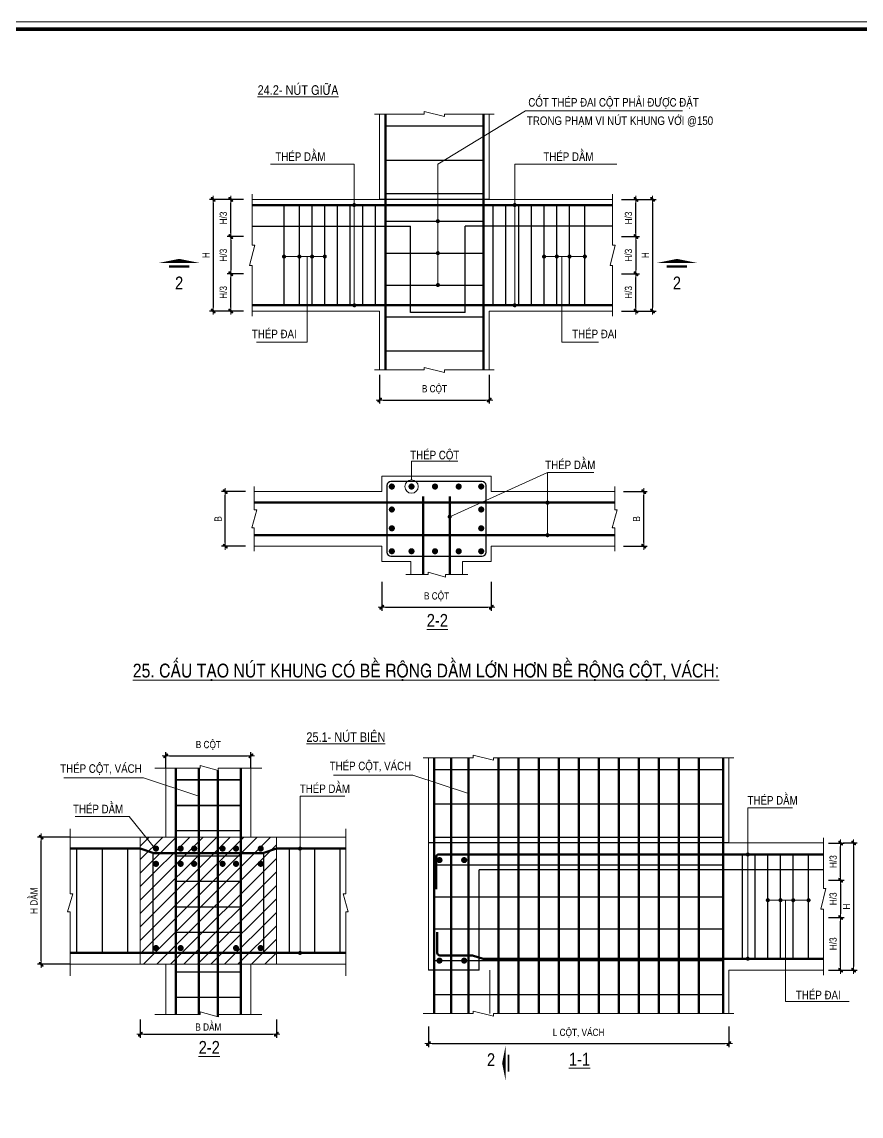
# Model space of a CAD drawing. Header units: millimetres. Extents: x -88960 to 836140, y 175458 to 320791.
# Drawn here: x 99507 to 122836, y 202930 to 233358 of the extents above; entities that cross this region are included whole.
import ezdxf
from ezdxf.enums import TextEntityAlignment as Align

# ---------------------------------------------------------------- set-up
doc = ezdxf.new("R2010")
doc.units = ezdxf.units.MM
doc.header["$LTSCALE"] = 1000
doc.linetypes.add('HIDDEN', pattern=[0.375, 0.25, -0.125])
doc.linetypes.add('HIDDENX2', pattern=[0.75, 0.5, -0.25])
doc.layers.get('0').update_dxf_attribs({"linetype": 'CONTINUOUS'})
doc.layers.get('DEFPOINTS').update_dxf_attribs({"linetype": 'CONTINUOUS'})
for name, color, linetype, lineweight in [('Ap0314_Kh', 253, 'CONTINUOUS', 15), ('CDAI', 6, 'CONTINUOUS', 25), ('CHUNHO', 1, 'CONTINUOUS', 13), ('CTHEP', 4, 'CONTINUOUS', 50), ('DBAO', 2, 'CONTINUOUS', 13), ('DBao1', 2, 'CONTINUOUS', 9), ('DGIONG', 4, 'CONTINUOUS', 13), ('DKHUAT', 252, 'HIDDENX2', 18), ('HATCH', 253, 'CONTINUOUS', 5), ('KTH', 154, 'CONTINUOUS', 15), ('STICK', 1, 'CONTINUOUS', 9), ('TEXT', 1, 'CONTINUOUS', 15)]:
    doc.layers.add(name, color=color, linetype=linetype, lineweight=lineweight)
doc.layers.add('HIDDEN', color=9, linetype='HIDDEN')
doc.styles.add('Star-HelCon', font='VHELVCN_0.TTF')
doc.styles.add('TTP-HelCon', font='VHELVCN_0.TTF')
doc.dimstyles.new('Star-100', dxfattribs={"dimscale": 100, "dimtxt": 2, "dimasz": 1, "dimexe": 1, "dimexo": 0.0625, "dimgap": 0.09, "dimtad": 0, "dimtoh": 1, "dimdec": 4, "dimrnd": 1, "dimdsep": 46, "dimtxsty": 'Star-HelCon', "dimblk": 'Stick', "dimcen": 0.09, "dimdle": 1.5, "dimclrd": 256, "dimclre": 256, "dimclrt": 7, "dimadec": 0, "dimazin": 0, "dimtfac": 1, "dimtdec": 4, "dimtix": 1, "dimtmove": 0, "dimatfit": 3, "dimfxl": 0.18, "dimtvp": 1, "dimtolj": 1, "dimtzin": 0, "dimarcsym": 2})

# ---------------------------------------------------------------- blocks, each defined once
blk = doc.blocks.new('Stick')
at = {"layer": 'STICK'}
h = blk.add_hatch(color=256, dxfattribs=at)
edge = h.paths.add_edge_path()
edge.add_line((0.3, 0.5), (-0.5, -0.3))
edge.add_arc((-0.4, -0.4), 0.141, 135, 315)
edge.add_line((-0.3, -0.5), (0.5, 0.3))
edge.add_arc((0.4, 0.4), 0.141, 315, 495)
blk.add_line((1, 0), (-1, 0), dxfattribs=at)
blk.add_lwpolyline([(0.3, 0.5), (-0.5, -0.3, 1), (-0.3, -0.5), (0.5, 0.3, 1), (0.3, 0.5, 1)], format="xyb", dxfattribs=at)
blk = doc.blocks.new('*D670')
at = {"layer": 'DEFPOINTS', "color": 0, "transparency": 16777216}
for p in [(105160, 220295), (105728, 220295), (105728, 218780)]:
    blk.add_point(p, dxfattribs=at)
at = {"layer": 'KTH', "lineweight": -2, "transparency": 16777216}
for p, q in [((105722, 220295), (105060, 220295)), ((105160, 218880), (105160, 220195)), ((105722, 218780), (105060, 218780))]:
    blk.add_line(p, q, dxfattribs=at)
at = {"layer": 'KTH', "lineweight": -2, "transparency": 16777216, "xscale": 100, "yscale": 100, "zscale": 100}
for p, rotation in [((105160, 220295), 90), ((105160, 218780), 270)]:
    blk.add_blockref('Stick', p, dxfattribs=dict(at, rotation=rotation))
at = {"layer": 'KTH', "color": 7, "transparency": 16777216, "insert": (104960, 219537), "char_height": 200, "attachment_point": 5, "rotation": 90, "style": 'Star-HelCon'}
blk.add_mtext('\\A1;B', dxfattribs=at)
blk = doc.blocks.new('*D674')
at = {"layer": 'DEFPOINTS', "color": 0, "transparency": 16777216}
for p in [(105251, 228423), (104824, 225318), (105251, 225318)]:
    blk.add_point(p, dxfattribs=at)
at = {"layer": 'KTH', "lineweight": -2, "transparency": 16777216}
for p, q in [((105245, 228423), (104724, 228423)), ((104824, 228323), (104824, 225418)), ((105245, 225318), (104724, 225318))]:
    blk.add_line(p, q, dxfattribs=at)
at = {"layer": 'KTH', "lineweight": -2, "transparency": 16777216, "xscale": 100, "yscale": 100, "zscale": 100}
for p, rotation in [((104824, 228423), 90), ((104824, 225318), 270)]:
    blk.add_blockref('Stick', p, dxfattribs=dict(at, rotation=rotation))
at = {"layer": 'KTH', "color": 7, "transparency": 16777216, "insert": (104624, 226871), "char_height": 200, "attachment_point": 5, "rotation": 90, "style": 'Star-HelCon'}
blk.add_mtext('\\A1;H', dxfattribs=at)
blk = doc.blocks.new('*D675')
at = {"layer": 'DEFPOINTS', "color": 0, "transparency": 16777216}
for p in [(105314, 228422), (105670, 228422), (105670, 227386)]:
    blk.add_point(p, dxfattribs=at)
at = {"layer": 'KTH', "lineweight": -2, "transparency": 16777216}
for p, q in [((105664, 228422), (105214, 228422)), ((105314, 227486), (105314, 228322)), ((105664, 227386), (105214, 227386))]:
    blk.add_line(p, q, dxfattribs=at)
at = {"layer": 'KTH', "lineweight": -2, "transparency": 16777216, "xscale": 100, "yscale": 100, "zscale": 100}
for p, rotation in [((105314, 228422), 90), ((105314, 227386), 270)]:
    blk.add_blockref('Stick', p, dxfattribs=dict(at, rotation=rotation))
at = {"layer": 'KTH', "color": 7, "transparency": 16777216, "insert": (105107, 227904), "char_height": 200, "attachment_point": 5, "rotation": 90, "style": 'Star-HelCon'}
blk.add_mtext('\\A1;H/3', dxfattribs=at)
blk = doc.blocks.new('*D678')
at = {"layer": 'DEFPOINTS', "color": 0, "transparency": 16777216}
for p in [(105670, 227387), (105314, 226353), (105670, 226353)]:
    blk.add_point(p, dxfattribs=at)
at = {"layer": 'KTH', "lineweight": -2, "transparency": 16777216}
for p, q in [((105664, 227387), (105214, 227387)), ((105314, 227287), (105314, 226453)), ((105664, 226353), (105214, 226353))]:
    blk.add_line(p, q, dxfattribs=at)
at = {"layer": 'KTH', "lineweight": -2, "transparency": 16777216, "xscale": 100, "yscale": 100, "zscale": 100}
for p, rotation in [((105314, 227387), 90), ((105314, 226353), 270)]:
    blk.add_blockref('Stick', p, dxfattribs=dict(at, rotation=rotation))
at = {"layer": 'KTH', "color": 7, "transparency": 16777216, "insert": (105107, 226870), "char_height": 200, "attachment_point": 5, "rotation": 90, "style": 'Star-HelCon'}
blk.add_mtext('\\A1;H/3', dxfattribs=at)
blk = doc.blocks.new('*D679')
at = {"layer": 'DEFPOINTS', "color": 0, "transparency": 16777216}
for p in [(105314, 226353), (105670, 226353), (105670, 225318)]:
    blk.add_point(p, dxfattribs=at)
at = {"layer": 'KTH', "lineweight": -2, "transparency": 16777216}
for p, q in [((105664, 226353), (105214, 226353)), ((105314, 225418), (105314, 226253)), ((105664, 225318), (105214, 225318))]:
    blk.add_line(p, q, dxfattribs=at)
at = {"layer": 'KTH', "lineweight": -2, "transparency": 16777216, "xscale": 100, "yscale": 100, "zscale": 100}
for p, rotation in [((105314, 226353), 90), ((105314, 225318), 270)]:
    blk.add_blockref('Stick', p, dxfattribs=dict(at, rotation=rotation))
at = {"layer": 'KTH', "color": 7, "transparency": 16777216, "insert": (105107, 225835), "char_height": 200, "attachment_point": 5, "rotation": 90, "style": 'Star-HelCon'}
blk.add_mtext('\\A1;H/3', dxfattribs=at)
blk = doc.blocks.new('*D680')
at = {"layer": 'DEFPOINTS', "color": 0, "transparency": 16777216}
for p in [(116225, 220295), (116793, 220295), (116225, 218780)]:
    blk.add_point(p, dxfattribs=at)
at = {"layer": 'KTH', "lineweight": -2, "transparency": 16777216}
for p, q in [((116231, 220295), (116893, 220295)), ((116793, 218880), (116793, 220195)), ((116231, 218780), (116893, 218780))]:
    blk.add_line(p, q, dxfattribs=at)
at = {"layer": 'KTH', "lineweight": -2, "transparency": 16777216, "xscale": 100, "yscale": 100, "zscale": 100}
for p, rotation in [((116793, 220295), 90), ((116793, 218780), 270)]:
    blk.add_blockref('Stick', p, dxfattribs=dict(at, rotation=rotation))
at = {"layer": 'KTH', "color": 7, "transparency": 16777216, "insert": (116593, 219537), "char_height": 200, "attachment_point": 5, "rotation": 90, "style": 'Star-HelCon'}
blk.add_mtext('\\A1;B', dxfattribs=at)
blk = doc.blocks.new('*D681')
at = {"layer": 'DEFPOINTS', "color": 0, "transparency": 16777216}
for p in [(116167, 228422), (116577, 228422), (116167, 227386)]:
    blk.add_point(p, dxfattribs=at)
at = {"layer": 'KTH', "lineweight": -2, "transparency": 16777216}
for p, q in [((116173, 228422), (116677, 228422)), ((116577, 227486), (116577, 228322)), ((116173, 227386), (116677, 227386))]:
    blk.add_line(p, q, dxfattribs=at)
at = {"layer": 'KTH', "lineweight": -2, "transparency": 16777216, "xscale": 100, "yscale": 100, "zscale": 100}
for p, rotation in [((116577, 228422), 90), ((116577, 227386), 270)]:
    blk.add_blockref('Stick', p, dxfattribs=dict(at, rotation=rotation))
at = {"layer": 'KTH', "color": 7, "transparency": 16777216, "insert": (116370, 227904), "char_height": 200, "attachment_point": 5, "rotation": 90, "style": 'Star-HelCon'}
blk.add_mtext('\\A1;H/3', dxfattribs=at)
blk = doc.blocks.new('*D682')
at = {"layer": 'DEFPOINTS', "color": 0, "transparency": 16777216}
for p in [(116438, 228423), (116438, 225318), (117038, 225318)]:
    blk.add_point(p, dxfattribs=at)
at = {"layer": 'KTH', "lineweight": -2, "transparency": 16777216}
for p, q in [((116444, 228423), (117138, 228423)), ((117038, 228323), (117038, 225418)), ((116444, 225318), (117138, 225318))]:
    blk.add_line(p, q, dxfattribs=at)
at = {"layer": 'KTH', "lineweight": -2, "transparency": 16777216, "xscale": 100, "yscale": 100, "zscale": 100}
for p, rotation in [((117038, 228423), 90), ((117038, 225318), 270)]:
    blk.add_blockref('Stick', p, dxfattribs=dict(at, rotation=rotation))
at = {"layer": 'KTH', "color": 7, "transparency": 16777216, "insert": (116838, 226871), "char_height": 200, "attachment_point": 5, "rotation": 90, "style": 'Star-HelCon'}
blk.add_mtext('\\A1;H', dxfattribs=at)
blk = doc.blocks.new('*D683')
at = {"layer": 'DEFPOINTS', "color": 0, "transparency": 16777216}
for p in [(109452, 223554), (112498, 223554), (112498, 222843)]:
    blk.add_point(p, dxfattribs=at)
at = {"layer": 'KTH', "lineweight": -2, "transparency": 16777216}
for p, q in [((109452, 223547), (109452, 222743)), ((112498, 223547), (112498, 222743)), ((109552, 222843), (112398, 222843))]:
    blk.add_line(p, q, dxfattribs=at)
at = {"layer": 'KTH', "lineweight": -2, "transparency": 16777216, "xscale": 100, "yscale": 100, "zscale": 100, "rotation": 180}
blk.add_blockref('Stick', (109452, 222843), dxfattribs=at)
at = {"layer": 'KTH', "lineweight": -2, "transparency": 16777216, "xscale": 100, "yscale": 100, "zscale": 100}
blk.add_blockref('Stick', (112498, 222843), dxfattribs=at)
at = {"layer": 'KTH', "color": 7, "transparency": 16777216, "insert": (110975, 223133), "char_height": 200, "attachment_point": 5, "style": 'Star-HelCon'}
blk.add_mtext('\\A1;B COÄT', dxfattribs=at)
blk = doc.blocks.new('*D684')
at = {"layer": 'DEFPOINTS', "color": 0, "transparency": 16777216}
for p in [(116167, 227387), (116167, 226353), (116577, 226353)]:
    blk.add_point(p, dxfattribs=at)
at = {"layer": 'KTH', "lineweight": -2, "transparency": 16777216}
for p, q in [((116173, 227387), (116677, 227387)), ((116577, 227287), (116577, 226453)), ((116173, 226353), (116677, 226353))]:
    blk.add_line(p, q, dxfattribs=at)
at = {"layer": 'KTH', "lineweight": -2, "transparency": 16777216, "xscale": 100, "yscale": 100, "zscale": 100}
for p, rotation in [((116577, 227387), 90), ((116577, 226353), 270)]:
    blk.add_blockref('Stick', p, dxfattribs=dict(at, rotation=rotation))
at = {"layer": 'KTH', "color": 7, "transparency": 16777216, "insert": (116370, 226870), "char_height": 200, "attachment_point": 5, "rotation": 90, "style": 'Star-HelCon'}
blk.add_mtext('\\A1;H/3', dxfattribs=at)
blk = doc.blocks.new('*D685')
at = {"layer": 'DEFPOINTS', "color": 0, "transparency": 16777216}
for p in [(116167, 226353), (116577, 226353), (116167, 225318)]:
    blk.add_point(p, dxfattribs=at)
at = {"layer": 'KTH', "lineweight": -2, "transparency": 16777216}
for p, q in [((116173, 226353), (116677, 226353)), ((116577, 225418), (116577, 226253)), ((116173, 225318), (116677, 225318))]:
    blk.add_line(p, q, dxfattribs=at)
at = {"layer": 'KTH', "lineweight": -2, "transparency": 16777216, "xscale": 100, "yscale": 100, "zscale": 100}
for p, rotation in [((116577, 226353), 90), ((116577, 225318), 270)]:
    blk.add_blockref('Stick', p, dxfattribs=dict(at, rotation=rotation))
at = {"layer": 'KTH', "color": 7, "transparency": 16777216, "insert": (116370, 225835), "char_height": 200, "attachment_point": 5, "rotation": 90, "style": 'Star-HelCon'}
blk.add_mtext('\\A1;H/3', dxfattribs=at)
blk = doc.blocks.new('*D687')
at = {"layer": 'DEFPOINTS', "color": 0, "transparency": 16777216}
for p in [(109510, 217791), (112556, 217791), (112556, 217081)]:
    blk.add_point(p, dxfattribs=at)
at = {"layer": 'KTH', "lineweight": -2, "transparency": 16777216}
for p, q in [((109510, 217785), (109510, 216981)), ((112556, 217785), (112556, 216981)), ((109610, 217081), (112456, 217081))]:
    blk.add_line(p, q, dxfattribs=at)
at = {"layer": 'KTH', "lineweight": -2, "transparency": 16777216, "xscale": 100, "yscale": 100, "zscale": 100, "rotation": 180}
blk.add_blockref('Stick', (109510, 217081), dxfattribs=at)
at = {"layer": 'KTH', "lineweight": -2, "transparency": 16777216, "xscale": 100, "yscale": 100, "zscale": 100}
blk.add_blockref('Stick', (112556, 217081), dxfattribs=at)
at = {"layer": 'KTH', "color": 7, "transparency": 16777216, "insert": (111033, 217371), "char_height": 200, "attachment_point": 5, "style": 'Star-HelCon'}
blk.add_mtext('\\A1;B COÄT', dxfattribs=at)
blk = doc.blocks.new('DauCat1')
at = {"layer": 'DBao1'}
blk.add_lwpolyline([(0, -150, 0, 800, 0), (0, -70, 800, 800, 0)], format="xyseb", dxfattribs=at)
at = {"layer": 'DBao1', "const_width": 40}
blk.add_lwpolyline([(-200, 0), (200, 0)], dxfattribs=at)
blk = doc.blocks.new('*D741')
at = {"layer": 'DEFPOINTS', "color": 0, "transparency": 16777216}
for p in [(121921, 210523), (122267, 210523), (121921, 209488)]:
    blk.add_point(p, dxfattribs=at)
at = {"layer": 'KTH', "lineweight": -2, "transparency": 16777216}
for p, q in [((121927, 210523), (122367, 210523)), ((122267, 209588), (122267, 210423)), ((121927, 209488), (122367, 209488))]:
    blk.add_line(p, q, dxfattribs=at)
at = {"layer": 'KTH', "lineweight": -2, "transparency": 16777216, "xscale": 100, "yscale": 100, "zscale": 100}
for p, rotation in [((122267, 210523), 90), ((122267, 209488), 270)]:
    blk.add_blockref('Stick', p, dxfattribs=dict(at, rotation=rotation))
at = {"layer": 'KTH', "color": 7, "transparency": 16777216, "insert": (122059, 210006), "char_height": 200, "attachment_point": 5, "rotation": 90, "style": 'Star-HelCon'}
blk.add_mtext('\\A1;H/3', dxfattribs=at)
blk = doc.blocks.new('*D742')
at = {"layer": 'DEFPOINTS', "color": 0, "transparency": 16777216}
for p in [(122329, 210525), (122329, 206989), (122628, 206989)]:
    blk.add_point(p, dxfattribs=at)
at = {"layer": 'KTH', "lineweight": -2, "transparency": 16777216}
for p, q in [((122335, 210525), (122728, 210525)), ((122628, 210425), (122628, 207089)), ((122335, 206989), (122728, 206989))]:
    blk.add_line(p, q, dxfattribs=at)
at = {"layer": 'KTH', "lineweight": -2, "transparency": 16777216, "xscale": 100, "yscale": 100, "zscale": 100}
for p, rotation in [((122628, 210525), 90), ((122628, 206989), 270)]:
    blk.add_blockref('Stick', p, dxfattribs=dict(at, rotation=rotation))
at = {"layer": 'KTH', "color": 7, "transparency": 16777216, "insert": (122428, 208757), "char_height": 200, "attachment_point": 5, "rotation": 90, "style": 'Star-HelCon'}
blk.add_mtext('\\A1;H', dxfattribs=at)
blk = doc.blocks.new('*D743')
at = {"layer": 'DEFPOINTS', "color": 0, "transparency": 16777216}
for p in [(121921, 209489), (121921, 208454), (122267, 208454)]:
    blk.add_point(p, dxfattribs=at)
at = {"layer": 'KTH', "lineweight": -2, "transparency": 16777216}
for p, q in [((121927, 209489), (122367, 209489)), ((122267, 209389), (122267, 208554)), ((121927, 208454), (122367, 208454))]:
    blk.add_line(p, q, dxfattribs=at)
at = {"layer": 'KTH', "lineweight": -2, "transparency": 16777216, "xscale": 100, "yscale": 100, "zscale": 100}
for p, rotation in [((122267, 209489), 90), ((122267, 208454), 270)]:
    blk.add_blockref('Stick', p, dxfattribs=dict(at, rotation=rotation))
at = {"layer": 'KTH', "color": 7, "transparency": 16777216, "insert": (122059, 208972), "char_height": 200, "attachment_point": 5, "rotation": 90, "style": 'Star-HelCon'}
blk.add_mtext('\\A1;H/3', dxfattribs=at)
blk = doc.blocks.new('*D744')
at = {"layer": 'DEFPOINTS', "color": 0, "transparency": 16777216}
for p in [(121921, 208454), (122267, 208454), (121921, 206989)]:
    blk.add_point(p, dxfattribs=at)
at = {"layer": 'KTH', "lineweight": -2, "transparency": 16777216}
for p, q in [((121927, 208454), (122367, 208454)), ((122267, 207089), (122267, 208354)), ((121927, 206989), (122367, 206989))]:
    blk.add_line(p, q, dxfattribs=at)
at = {"layer": 'KTH', "lineweight": -2, "transparency": 16777216, "xscale": 100, "yscale": 100, "zscale": 100}
for p, rotation in [((122267, 208454), 90), ((122267, 206989), 270)]:
    blk.add_blockref('Stick', p, dxfattribs=dict(at, rotation=rotation))
at = {"layer": 'KTH', "color": 7, "transparency": 16777216, "insert": (122059, 207722), "char_height": 200, "attachment_point": 5, "rotation": 90, "style": 'Star-HelCon'}
blk.add_mtext('\\A1;H/3', dxfattribs=at)
blk = doc.blocks.new('*D745')
at = {"layer": 'DEFPOINTS', "color": 0, "transparency": 16777216}
for p in [(110808, 205427), (119158, 205427), (119158, 204945)]:
    blk.add_point(p, dxfattribs=at)
at = {"layer": 'KTH', "lineweight": -2, "transparency": 16777216}
for p, q in [((110808, 205421), (110808, 204845)), ((119158, 205421), (119158, 204845)), ((110908, 204945), (119058, 204945))]:
    blk.add_line(p, q, dxfattribs=at)
at = {"layer": 'KTH', "lineweight": -2, "transparency": 16777216, "xscale": 100, "yscale": 100, "zscale": 100, "rotation": 180}
blk.add_blockref('Stick', (110808, 204945), dxfattribs=at)
at = {"layer": 'KTH', "lineweight": -2, "transparency": 16777216, "xscale": 100, "yscale": 100, "zscale": 100}
blk.add_blockref('Stick', (119158, 204945), dxfattribs=at)
at = {"layer": 'KTH', "color": 7, "transparency": 16777216, "insert": (114983, 205234), "char_height": 200, "attachment_point": 5, "style": 'Star-HelCon'}
blk.add_mtext('\\A1;L COÄT, VAÙCH', dxfattribs=at)
blk = doc.blocks.new('*D747')
at = {"layer": 'DEFPOINTS', "color": 0, "transparency": 16777216}
for p in [(105874, 212948), (103506, 212610), (105874, 212610)]:
    blk.add_point(p, dxfattribs=at)
at = {"layer": 'KTH', "lineweight": -2, "transparency": 16777216}
for p, q in [((103506, 212617), (103506, 213048)), ((105874, 212617), (105874, 213048)), ((103606, 212948), (105774, 212948))]:
    blk.add_line(p, q, dxfattribs=at)
at = {"layer": 'KTH', "lineweight": -2, "transparency": 16777216, "xscale": 100, "yscale": 100, "zscale": 100, "rotation": 180}
blk.add_blockref('Stick', (103506, 212948), dxfattribs=at)
at = {"layer": 'KTH', "lineweight": -2, "transparency": 16777216, "xscale": 100, "yscale": 100, "zscale": 100}
blk.add_blockref('Stick', (105874, 212948), dxfattribs=at)
at = {"layer": 'KTH', "color": 7, "transparency": 16777216, "insert": (104690, 213237), "char_height": 200, "attachment_point": 5, "style": 'Star-HelCon'}
blk.add_mtext('\\A1;B COÄT', dxfattribs=at)
blk = doc.blocks.new('*D748')
at = {"layer": 'DEFPOINTS', "color": 0, "transparency": 16777216}
for p in [(100042, 210688), (100849, 210688), (100849, 207152)]:
    blk.add_point(p, dxfattribs=at)
at = {"layer": 'KTH', "lineweight": -2, "transparency": 16777216}
for p, q in [((100843, 210688), (99942, 210688)), ((100042, 207252), (100042, 210588)), ((100843, 207152), (99942, 207152))]:
    blk.add_line(p, q, dxfattribs=at)
at = {"layer": 'KTH', "lineweight": -2, "transparency": 16777216, "xscale": 100, "yscale": 100, "zscale": 100}
for p, rotation in [((100042, 210688), 90), ((100042, 207152), 270)]:
    blk.add_blockref('Stick', p, dxfattribs=dict(at, rotation=rotation))
at = {"layer": 'KTH', "color": 7, "transparency": 16777216, "insert": (99841, 208920), "char_height": 200, "attachment_point": 5, "rotation": 90, "style": 'Star-HelCon'}
blk.add_mtext('\\A1;H DAÀM', dxfattribs=at)
blk = doc.blocks.new('*D749')
at = {"layer": 'DEFPOINTS', "color": 0, "transparency": 16777216}
for p in [(102799, 205624), (106581, 205624), (106581, 205207)]:
    blk.add_point(p, dxfattribs=at)
at = {"layer": 'KTH', "lineweight": -2, "transparency": 16777216}
for p, q in [((102799, 205617), (102799, 205107)), ((106581, 205617), (106581, 205107)), ((102899, 205207), (106481, 205207))]:
    blk.add_line(p, q, dxfattribs=at)
at = {"layer": 'KTH', "lineweight": -2, "transparency": 16777216, "xscale": 100, "yscale": 100, "zscale": 100, "rotation": 180}
blk.add_blockref('Stick', (102799, 205207), dxfattribs=at)
at = {"layer": 'KTH', "lineweight": -2, "transparency": 16777216, "xscale": 100, "yscale": 100, "zscale": 100}
blk.add_blockref('Stick', (106581, 205207), dxfattribs=at)
at = {"layer": 'KTH', "color": 7, "transparency": 16777216, "insert": (104690, 205407), "char_height": 200, "attachment_point": 5, "style": 'Star-HelCon'}
blk.add_mtext('\\A1;B DAÀM', dxfattribs=at)
blk = doc.blocks.new('CHG_XX_Khung ten')
blk.add_lwpolyline([(15, 579), (826, 579), (826, 15), (15, 15)], close=True)
at = {"color": 4, "linetype": 'Continuous', "const_width": 1}
blk.add_lwpolyline([(17, 577), (824, 577), (824, 17), (17, 17)], close=True, dxfattribs=at)

msp = doc.modelspace()

# ---------------------------------------------------------------- hatches: boundary and pattern name
at = {"layer": 'HATCH'}
h = msp.add_hatch(dxfattribs=at)
h.set_pattern_fill('ANSI31', color=256, scale=2121.48, style=0)
h.set_pattern_definition([(45, (-426927.6, 133372.2), (-187.51411, 187.51411), [])])
h.paths.add_polyline_path([(102798.79416, 207151.96009), (103505.95416, 207151.96009), (105874.00964, 207151.96009), (106581.16964, 207151.96009), (106581.16964, 210687.76009), (105874.00964, 210687.76009), (103505.95416, 210687.76009), (102798.79416, 210687.76009)])

# ---------------------------------------------------------------- linework, layer by layer
at = {"layer": 'CDAI', "ltscale": 5}
for p, q in [((109610.01919, 230462.91742), (112339.96098, 230462.91742)), ((109610.01919, 229513.10559), (112339.96098, 229513.10559)), ((109610.01919, 228586.97002), (112339.96098, 228586.97002)), ((106793.89264, 225476.24999), (106793.89264, 228265.22713)), ((107220.12655, 225476.24999), (107220.12655, 228265.22713)), ((107573.43865, 225476.24999), (107573.43865, 228265.22713)), ((107926.75075, 225476.24999), (107926.75075, 228265.22713)), ((108280.06285, 225476.24999), (108280.06285, 228265.22713)), ((108633.37495, 225476.24999), (108633.37495, 228265.22713)), ((108986.68705, 225476.24999), (108986.68705, 228265.22713)), ((109339.99915, 225476.24999), (109339.99915, 228265.22713)), ((112609.98103, 225476.24999), (112609.98103, 228265.22713)), ((112963.29312, 225476.24999), (112963.29312, 228265.22713)), ((113316.60522, 225476.24999), (113316.60522, 228265.22713)), ((113669.91732, 225476.24999), (113669.91732, 228265.22713)), ((114023.22942, 225476.24999), (114023.22942, 228265.22713)), ((114376.54152, 225476.24999), (114376.54152, 228265.22713)), ((114729.85362, 225476.24999), (114729.85362, 228265.22713)), ((115156.08754, 225476.24999), (115156.08754, 228265.22713)), ((109610.01919, 227816.99511), (112339.96098, 227816.99511)), ((109610.01919, 226929.00779), (112339.96098, 226929.00779)), ((109610.01919, 226041.02047), (112339.96098, 226041.02047)), ((109610.01919, 225153.03314), (112339.96098, 225153.03314)), ((109610.01919, 224210.22737), (112339.96098, 224210.22737)), ((110965.78673, 212564.57229), (118999.42851, 212564.57229)), ((110965.78673, 211614.76046), (118999.42851, 211614.76046)), ((110965.78673, 210688.6249), (118999.42851, 210688.6249)), ((119535.81447, 207307.47261), (119535.81447, 210206.82861)), ((119889.12657, 207307.47261), (119889.12657, 210206.82861)), ((120242.43867, 207307.47261), (120242.43867, 210206.82861)), ((120595.75077, 207307.47261), (120595.75077, 210206.82861)), ((120949.06287, 207307.47261), (120949.06287, 210206.82861)), ((121375.29678, 207307.47261), (121375.29678, 210206.82861)), ((110965.78673, 209918.64999), (118999.42851, 209918.64999)), ((110965.78673, 209030.66267), (118999.42851, 209030.66267)), ((110965.78673, 208142.67534), (118999.42851, 208142.67534)), ((110965.78673, 207254.68802), (118999.42851, 207254.68802)), ((110965.78673, 206311.88225), (118999.42851, 206311.88225))]:
    msp.add_line(p, q, dxfattribs=at)
at = {"layer": 'CDAI'}
for p, q in [((109653.68484, 220463.90135), (109653.68484, 218611.09223)), ((112298.37984, 220577.56373), (109767.34722, 220577.56373)), ((112412.04222, 218611.09223), (112412.04222, 220463.90135)), ((109767.34722, 218497.42985), (112298.37984, 218497.42985)), ((105589.42341, 212278.87009), (103786.65795, 212278.87009)), ((103786.65795, 212278.87009), (105589.42341, 212278.87009)), ((105589.42341, 211571.71009), (103786.65795, 211571.71009)), ((103786.65795, 211571.71009), (105589.42341, 211571.71009)), ((105589.42341, 210864.55009), (103786.65795, 210864.55009)), ((101027.01171, 210369.53809), (101027.01171, 207470.18209)), ((101734.17171, 210369.53809), (101734.17171, 207470.18209)), ((102441.33171, 210369.53809), (102441.33171, 207470.18209)), ((106934.74964, 210369.53809), (106934.74964, 207470.18209)), ((107641.90964, 210369.53809), (107641.90964, 207470.18209)), ((108349.06964, 210369.53809), (108349.06964, 207470.18209)), ((103148.49171, 210252.59739), (103148.49171, 207470.18209)), ((105589.42341, 210157.39009), (103786.65795, 210157.39009)), ((106227.58964, 210251.29908), (106227.58964, 207470.18209)), ((105589.42341, 209450.23009), (103786.65795, 209450.23009)), ((105589.42341, 208743.07009), (103786.65795, 208743.07009)), ((105589.42341, 208035.91009), (103786.65795, 208035.91009)), ((105589.42341, 206936.86677), (103786.65795, 206936.86677)), ((105589.42341, 206229.70677), (103786.65795, 206229.70677))]:
    msp.add_line(p, q, dxfattribs=at)
for centre, start, end in [((109767.34722, 220463.90135), 90, 180), ((112298.37984, 220463.90135), 0, 90), ((109767.34722, 218611.09223), 180, 270), ((112298.37984, 218611.09223), 270, 0)]:
    msp.add_arc(centre, 113.66238, start, end, dxfattribs=at)
at = {"layer": 'CTHEP'}
for p, q in [((115927.86769, 228265.22713), (105908.82538, 228265.22713)), ((105908.82538, 225476.24999), (115927.86769, 225476.24999)), ((110662.32426, 220159.06216), (110662.32426, 217989.75003)), ((111398.84809, 220159.06216), (111398.84809, 217989.75003)), ((115985.74114, 219990.07063), (105966.69883, 219990.07063)), ((115985.74114, 219084.92295), (105966.69883, 219084.92295)), ((103786.65795, 212610.32073), (103786.65795, 205759.13609)), ((104428.6954, 212610.32073), (104428.6954, 205759.13609)), ((104951.2684, 212543.82986), (104951.2684, 205692.64521)), ((105589.42341, 212610.32073), (105589.42341, 205759.13609)), ((100858.45442, 210369.53809), (102798.79416, 210369.53809)), ((102798.79416, 210369.53809), (103171.21745, 210244.99778)), ((106581.16964, 210369.53809), (106208.74636, 210244.99778)), ((108498.68501, 210369.53809), (106581.16964, 210369.53809)), ((103171.21745, 210244.99778), (106208.74636, 210244.99778)), ((111025.39077, 210136.11261), (111025.39077, 209236.69412)), ((121787.72381, 210206.82861), (111096.10677, 210206.82861)), ((111051.92218, 207471.01296), (111051.92218, 208040.9496)), ((100858.45442, 207470.18209), (108508.18802, 207470.18209)), ((111122.63818, 207400.29696), (112029.64492, 207400.29696)), ((112334.1517, 207307.47261), (112029.64492, 207400.29696)), ((112334.1517, 207307.47261), (121787.72381, 207307.47261))]:
    msp.add_line(p, q, dxfattribs=at)
for points in [[(109610.01919, 230794.95211), (109610.01919, 223679.36533)], [(112339.96098, 230794.95211), (112339.96098, 223679.36533)], [(110965.78673, 212896.60699), (110965.78673, 205781.0202)], [(111442.8399, 212896.60699), (111442.8399, 205781.0202)], [(111919.89306, 212896.60699), (111919.89306, 205781.0202)], [(112758.95762, 212896.60699), (112758.95762, 205781.0202)], [(113315.83619, 212896.60699), (113315.83619, 205781.0202)], [(113872.71475, 212896.60699), (113872.71475, 205781.0202)], [(114429.59332, 212896.60699), (114429.59332, 205781.0202)], [(114986.47188, 212896.60699), (114986.47188, 205781.0202)], [(115543.35045, 212896.60699), (115543.35045, 205781.0202)], [(116100.22902, 212896.60699), (116100.22902, 205781.0202)], [(116657.10758, 212896.60699), (116657.10758, 205781.0202)], [(117213.98615, 212896.60699), (117213.98615, 205781.0202)], [(117770.86471, 212896.60699), (117770.86471, 205781.0202)], [(118327.74328, 212896.60699), (118327.74328, 205781.0202)], [(118999.42851, 212896.60699), (118999.42851, 205781.0202)]]:
    msp.add_lwpolyline(points, dxfattribs=at)
at = {"layer": 'CTHEP', "const_width": 85.24678}
for points in [[(109833.05122, 220436.9383, 1), (109747.80444, 220436.9383, 1)], [(110380.39792, 220436.9383, 1), (110295.15114, 220436.9383, 1)], [(110949.05454, 220436.9383, -1), (111034.30132, 220436.9383, -1)], [(111607.32854, 220436.9383, -1), (111692.57532, 220436.9383, -1)], [(112232.67584, 220436.9383, -1), (112317.92262, 220436.9383, -1)], [(109833.05122, 219798.78329, 1), (109747.80444, 219798.78329, 1)], [(112232.67584, 219798.78329, -1), (112317.92262, 219798.78329, -1)], [(109833.05122, 219276.21029, -1), (109747.80444, 219276.21029, -1)], [(112232.67584, 219276.21029, 1), (112317.92262, 219276.21029, 1)], [(109833.05122, 218638.05528, -1), (109747.80444, 218638.05528, -1)], [(110380.39792, 218638.05528, -1), (110295.15114, 218638.05528, -1)], [(110949.05454, 218638.05528, 1), (111034.30132, 218638.05528, 1)], [(111607.32854, 218638.05528, 1), (111692.57532, 218638.05528, 1)], [(112232.67584, 218638.05528, 1), (112317.92262, 218638.05528, 1)], [(103276.63476, 210369.53809, 1), (103191.38798, 210369.53809, 1)], [(103962.79537, 210369.53809, 1), (103877.54858, 210369.53809, 1)], [(104252.55798, 210369.53809, -1), (104337.80477, 210369.53809, -1)], [(105127.40582, 210369.53809, 1), (105042.15904, 210369.53809, 1)], [(105417.16844, 210369.53809, -1), (105502.41522, 210369.53809, -1)], [(106103.32904, 210369.53809, -1), (106188.57582, 210369.53809, -1)], [(103276.63476, 209945.24209, 1), (103191.38798, 209945.24209, 1)], [(103962.79537, 209945.24209, 1), (103877.54858, 209945.24209, 1)], [(104252.55798, 209945.24209, -1), (104337.80477, 209945.24209, -1)], [(105127.40582, 209945.24209, 1), (105042.15904, 209945.24209, 1)], [(105417.16844, 209945.24209, -1), (105502.41522, 209945.24209, -1)], [(106103.32904, 209945.24209, -1), (106188.57582, 209945.24209, -1)], [(111157.84942, 210050.03476, 1), (111072.60264, 210050.03476, 1)], [(111844.01003, 210050.03476, 1), (111758.76324, 210050.03476, 1)], [(103276.63476, 207602.49818, -1), (103191.38798, 207602.49818, -1)], [(103962.79537, 207602.49818, -1), (103877.54858, 207602.49818, -1)], [(105417.16844, 207602.49818, 1), (105502.41522, 207602.49818, 1)], [(106103.32904, 207602.49818, 1), (106188.57582, 207602.49818, 1)], [(111157.84942, 207254.68802, 1), (111072.60264, 207254.68802, 1)], [(111844.01003, 207254.68802, 1), (111758.76324, 207254.68802, 1)]]:
    msp.add_lwpolyline(points, format="xyb", close=True, dxfattribs=at)
at = {"layer": 'CTHEP'}
for centre, start, end in [((111096.10677, 210136.11261), 90, 180), ((111122.63818, 207471.01296), 180, 270)]:
    msp.add_arc(centre, 70.716, start, end, dxfattribs=at)
at = {"layer": 'DBAO'}
for p, q in [((109451.85059, 228423.39573), (105908.82538, 228423.39573)), ((112498.12958, 228423.39573), (115927.86769, 228423.39573)), ((109451.85059, 225318.08139), (105908.82538, 225318.08139)), ((112498.12958, 225318.08139), (115927.86769, 225318.08139)), ((109509.72404, 220721.52453), (112556.00302, 220721.52453)), ((109509.72404, 220721.52453), (109509.72404, 220295.29062)), ((112556.00302, 220721.52453), (112556.00302, 220295.29062)), ((115985.74114, 220295.29062), (112556.00302, 220295.29062)), ((109509.72404, 218779.70296), (105966.69883, 218779.70296)), ((109509.72404, 218779.70296), (109509.72404, 218353.46905)), ((115985.74114, 218779.70296), (112556.00302, 218779.70296)), ((112556.00302, 218779.70296), (112556.00302, 218353.46905)), ((109509.72404, 218353.46905), (110322.10443, 218353.46905)), ((110322.10443, 218353.46905), (110322.10443, 217989.75003)), ((111758.14523, 218353.46905), (112556.00302, 218353.46905)), ((111758.14523, 218353.46905), (111758.14523, 217989.75003)), ((103505.95416, 212610.32073), (103505.95416, 210687.76009)), ((105874.00964, 212610.32073), (105874.00964, 210687.76009)), ((100848.95141, 210687.76009), (102798.79416, 210687.76009)), ((103505.95416, 210687.76009), (102798.79416, 210687.76009)), ((105874.00964, 210687.76009), (106581.16964, 210687.76009)), ((108508.18802, 210687.76009), (106581.16964, 210687.76009)), ((110807.61813, 206989.25061), (110807.61813, 210525.05061)), ((119157.59711, 210525.05061), (121787.72381, 210525.05061)), ((103505.95416, 207151.96009), (100848.95141, 207151.96009)), ((103505.95416, 207151.96009), (103505.95416, 205759.13609)), ((105874.00964, 207151.96009), (105874.00964, 205759.13609)), ((105874.00964, 207151.96009), (108508.18802, 207151.96009)), ((119157.59711, 206989.25061), (121787.72381, 206989.25061))]:
    msp.add_line(p, q, dxfattribs=at)
for points in [[(112639.56158, 230794.95211), (111257.85409, 230794.95211), (111257.85409, 230724.23611), (110692.12609, 230865.66811), (110692.12609, 230794.95211), (109310.41859, 230794.95211)], [(109451.85059, 228423.39573), (109451.85059, 228423.39573), (109451.85059, 230794.95211)], [(112498.12958, 228423.39573), (112498.12958, 230794.95211)], [(105908.82538, 228564.82773), (105908.82538, 227153.60256), (105979.54138, 227153.60256), (105838.10938, 226587.87456), (105908.82538, 226587.87456), (105908.82538, 225176.64939)], [(115927.86769, 228564.82773), (115927.86769, 227153.60256), (115998.58369, 227153.60256), (115857.15169, 226587.87456), (115927.86769, 226587.87456), (115927.86769, 225176.64939)], [(109451.85059, 225318.08139), (109451.85059, 223679.36533)], [(112498.12958, 225318.08139), (112498.12958, 223679.36533)], [(112639.56158, 223679.36533), (111257.85409, 223679.36533), (111257.85409, 223608.64933), (110692.12609, 223750.08133), (110692.12609, 223679.36533), (109310.41859, 223679.36533)], [(112556.00302, 220295.29062), (112556.00302, 220721.52453), (109509.72404, 220721.52453), (109509.72404, 220295.29062)], [(105966.69883, 220436.72262), (105966.69883, 219790.09473), (106037.41483, 219790.09473), (105895.98283, 219284.89885), (105966.69883, 219284.89885), (105966.69883, 218638.27096)], [(115985.74114, 220436.72262), (115985.74114, 219790.09473), (116056.45714, 219790.09473), (115915.02514, 219284.89885), (115985.74114, 219284.89885), (115985.74114, 218638.27096)], [(109509.72404, 220295.29062), (105966.69883, 220295.29062)], [(109509.72404, 218779.70296), (109509.72404, 218353.46905)], [(112556.00302, 218353.46905), (112556.00302, 218779.70296)], [(111899.57723, 217989.75003), (111279.46497, 217989.75003), (111279.46497, 217919.03403), (110800.7847, 218060.46603), (110800.7847, 217989.75003), (110180.67243, 217989.75003)], [(119299.02911, 212896.60699), (112613.62162, 212896.60699), (112613.62162, 212825.89099), (112047.89362, 212967.32299), (112047.89362, 212896.60699), (110666.18613, 212896.60699)], [(110807.61813, 210525.05061), (110807.61813, 210525.05061), (110807.61813, 212896.60699)], [(119157.59711, 210525.05061), (119157.59711, 212896.60699)], [(103201.4144, 212610.32073), (104461.16469, 212610.32073), (104461.16469, 212681.03673), (104966.36058, 212539.60473), (104966.36058, 212610.32073), (106175.69896, 212610.32073)], [(100848.95141, 206827.97559), (100848.95141, 208608.93076), (100778.23541, 208608.93076), (100919.66741, 209114.12664), (100848.95141, 209114.12664), (100848.95141, 210917.05942)], [(108508.18802, 206827.97559), (108508.18802, 208608.93076), (108578.90402, 208608.93076), (108437.47202, 209114.12664), (108508.18802, 209114.12664), (108508.18802, 210917.05942)], [(121787.72381, 210666.48261), (121787.72381, 209255.25744), (121858.43981, 209255.25744), (121717.00781, 208689.52944), (121787.72381, 208689.52944), (121787.72381, 206847.81861)], [(112510.45116, 206989.25061), (112510.45116, 205781.0202)], [(119157.59711, 206989.25061), (119157.59711, 205781.0202)], [(103201.4144, 205759.13609), (104461.16469, 205759.13609), (104461.16469, 205829.85209), (104966.36058, 205688.42009), (104966.36058, 205759.13609), (106175.69896, 205759.13609)], [(119299.02911, 205781.0202), (112613.62162, 205781.0202), (112613.62162, 205710.3042), (112047.89362, 205851.7362), (112047.89362, 205781.0202), (110666.18613, 205781.0202)]]:
    msp.add_lwpolyline(points, dxfattribs=at)
at = {"layer": 'DGIONG', "linetype": 'ByBlock'}
for p, q in [((113506.90682, 230883.2843), (111070.68818, 229403.29668)), ((108165.66102, 212407.81786), (110374.4624, 212407.81786)), ((100674.46337, 212335.65223), (102883.26474, 212335.65223)), ((108481.71669, 211825.82963), (107240.40918, 211825.82963)), ((120927.45962, 211504.95155), (119686.15212, 211504.95155)), ((100987.63304, 211262.23472), (102491.33755, 211262.23472))]:
    msp.add_line(p, q, dxfattribs=at)
at = {"layer": 'DGIONG'}
for p, q in [((108744.00229, 229403.29668), (108744.00229, 225458.49024)), ((111070.68818, 229403.29668), (111070.68818, 226041.02047)), ((113205.97788, 229403.29668), (113205.97788, 225458.49024)), ((106793.89264, 226831.66116), (107926.75075, 226831.66116)), ((115156.08754, 226831.66116), (114023.22942, 226831.66116)), ((110337.77453, 221145.75175), (110337.77453, 220623.3536)), ((114117.90102, 220831.65896), (114117.90102, 219084.92295)), ((110374.4624, 212407.81786), (111919.89306, 211899.48674)), ((102883.26474, 212335.65223), (104428.6954, 211827.32111)), ((107240.40918, 211825.82963), (107240.40918, 207450.53754)), ((119686.15212, 211504.95155), (119686.15212, 207289.71286)), ((102491.33755, 211262.23472), (103234.01137, 210340.19142)), ((121375.29678, 208933.31604), (120242.43867, 208933.31604))]:
    msp.add_line(p, q, dxfattribs=at)
at = {"layer": 'DGIONG', "linetype": 'ByBlock'}
for points in [[(117867.95391, 230883.2843), (113506.90682, 230883.2843)], [(106419.70323, 229403.29668), (108744.00229, 229403.29668)], [(116043.48711, 229403.29668), (113205.97788, 229403.29668)], [(106031.87237, 224448.92825), (107433.24351, 224448.92825), (107433.24351, 226831.66116)], [(115534.97889, 224448.92825), (114516.73666, 224448.92825), (114516.73666, 226831.66116)], [(111626.4874, 221145.75175), (110337.77453, 221145.75175)], [(115403.36759, 220831.65896), (114117.90102, 220831.65896), (111398.84809, 219597.775)], [(122501.55997, 206120.09747), (120735.94591, 206120.09747), (120735.94591, 208933.31604)]]:
    msp.add_lwpolyline(points, dxfattribs=at)
at = {"layer": 'DGIONG', "const_width": 56.5728}
for points in [[(108715.71589, 228265.22713, 1), (108772.28869, 228265.22713, 1)], [(113177.69148, 228265.22713, 1), (113234.26428, 228265.22713, 1)], [(111042.40178, 227816.99511, 1), (111098.97458, 227816.99511, 1)], [(106822.17904, 226831.66116, -1), (106765.60624, 226831.66116, -1)], [(107248.41295, 226831.66116, -1), (107191.84015, 226831.66116, -1)], [(107601.72505, 226831.66116, -1), (107545.15225, 226831.66116, -1)], [(107955.03715, 226831.66116, -1), (107898.46435, 226831.66116, -1)], [(111042.40178, 226929.00779, 1), (111098.97458, 226929.00779, 1)], [(113994.94302, 226831.66116, 1), (114051.51582, 226831.66116, 1)], [(114348.25512, 226831.66116, 1), (114404.82792, 226831.66116, 1)], [(114701.56722, 226831.66116, 1), (114758.14002, 226831.66116, 1)], [(115127.80114, 226831.66116, 1), (115184.37394, 226831.66116, 1)], [(111042.40178, 226041.02047, 1), (111098.97458, 226041.02047, 1)], [(108722.39951, 225476.24999, 1), (108778.97231, 225476.24999, 1)], [(113177.69148, 225476.24999, 1), (113234.26428, 225476.24999, 1)], [(114089.61462, 219988.42044, 1), (114146.18742, 219988.42044, 1)], [(111370.56169, 219597.775, 1), (111427.13449, 219597.775, 1)], [(114089.61462, 219084.92295, 1), (114146.18742, 219084.92295, 1)], [(107212.12278, 210369.53809, 1), (107268.69558, 210369.53809, 1)], [(119657.86572, 210206.82861, 1), (119714.43852, 210206.82861, 1)], [(120214.15227, 208933.31604, 1), (120270.72507, 208933.31604, 1)], [(120567.46437, 208933.31604, 1), (120624.03717, 208933.31604, 1)], [(120920.77647, 208933.31604, 1), (120977.34927, 208933.31604, 1)], [(121347.01038, 208933.31604, 1), (121403.58318, 208933.31604, 1)], [(107212.12278, 207468.29729, 1), (107268.69558, 207468.29729, 1)], [(119657.86572, 207307.47261, 1), (119714.43852, 207307.47261, 1)]]:
    msp.add_lwpolyline(points, format="xyb", close=True, dxfattribs=at)
at = {"layer": 'DGIONG'}
msp.add_circle((110337.77453, 220436.9383), 186.4153, dxfattribs=at)
at = {"layer": 'DKHUAT', "ltscale": 1000}
for p, q in [((102798.79416, 210687.76009), (102798.79416, 207151.96009)), ((103505.95416, 210687.76009), (105874.00964, 210687.76009)), ((106581.16964, 210687.76009), (106581.16964, 207151.96009)), ((105874.00964, 207151.96009), (103505.95416, 207151.96009))]:
    msp.add_line(p, q, dxfattribs=at)
at = {"layer": 'HIDDEN', "ltscale": 1000}
for p, q in [((112498.12958, 228423.39573), (109451.85059, 228423.39573)), ((105908.82538, 227675.61682), (110308.9123, 227675.61682)), ((110308.9123, 225280.69233), (110308.9123, 227675.61682)), ((115927.86769, 227675.61682), (111832.05179, 227675.61682)), ((111832.05179, 225280.69233), (111832.05179, 227675.61682)), ((111832.05179, 225280.69233), (110308.9123, 225280.69233)), ((119157.59711, 210525.05061), (110807.61813, 210525.05061)), ((121787.72381, 209777.27169), (112221.93813, 209777.27169)), ((112221.93813, 206989.25061), (112221.93813, 209777.27169)), ((112221.93813, 206989.25061), (110807.61813, 206989.25061))]:
    msp.add_line(p, q, dxfattribs=at)

# ---------------------------------------------------------------- block references
at = {"layer": 'HATCH'}
for p, xscale, yscale, zscale, rotation in [((103877.92696, 226555.58278), -1.41432, 1.41432, 1.41432, 180), ((117716.77991, 226555.58278), -1.41432, 1.41432, 1.41432, 180), ((113033.92759, 204400.19792), -1.1786, 1.1786, 1.1786, 270)]:
    msp.add_blockref('DauCat1', p, dxfattribs=dict(at, xscale=xscale, yscale=yscale, zscale=zscale, rotation=rotation))

# ---------------------------------------------------------------- texts
at = {"layer": 'CHUNHO', "style": 'Star-HelCon'}
for s, p in [('COÁT THEÙP ÑAI COÄT PHAÛI ÑÖÔÏC ÑAËT', (115952.86196, 231144.02312)), ('TRONG PHAÏM VI NUÙT KHUNG VÔÙI @150', (116134.14416, 230610.53919)), ('THEÙP DAÀM', (107250.3228, 229664.0355)), ('THEÙP DAÀM', (114699.65737, 229664.0355)), ('THEÙP ÑAI', (106523.48382, 224710.78977)), ('THEÙP ÑAI', (115426.49635, 224710.78977)), ('THEÙP COÄT', (110983.58403, 221314.47877)), ('THEÙP DAÀM', (114751.88079, 221092.39779)), ('THEÙP COÄT, VAÙCH', (101703.83483, 212596.39106)), ('THEÙP COÄT, VAÙCH', (109195.03249, 212668.55669)), ('THEÙP DAÀM', (107929.34575, 212086.56846)), ('THEÙP DAÀM', (120375.08869, 211765.69038)), ('THEÙP DAÀM', (101624.56056, 211522.97355)), ('THEÙP ÑAI', (121645.7056, 206327.5669))]:
    msp.add_text(s, height=235.72, dxfattribs=at).set_placement(p, align=Align.MIDDLE)
at = {"layer": 'TEXT', "style": 'TTP-HelCon'}
for s, p in [('%%U24.2- NUÙT GIÖÕA', (106059.43204, 231462.46846)), ('%%U25.1- NUÙT BIEÂN', (107415.19958, 213470.54846))]:
    msp.add_text(s, height=265.185, dxfattribs=at).set_placement(p, align=Align.MIDDLE_LEFT)
for p in [(103877.92696, 225919.13878), (117716.77991, 225919.13878), (112547.94382, 204321.40522)]:
    msp.add_text('2', height=355.79387, dxfattribs=at).set_placement(p, align=Align.CENTER)
for s, p in [('%%U2-2', (111056.06869, 216717.72838)), ('%%U2-2', (104715.14306, 204843.88529)), ('%%U1-1', (115007.4208, 204512.53495))]:
    msp.add_text(s, height=355.79387, dxfattribs=at).set_placement(p, align=Align.MIDDLE)
at = {"layer": 'TEXT', "color": 2, "style": 'TTP-HelCon'}
msp.add_text('%%U25. CAÁU TAÏO NUÙT KHUNG COÙ BEÀ ROÄNG DAÀM LÔÙN HÔN BEÀ ROÄNG COÄT, VAÙCH:', height=383.045, dxfattribs=at).set_placement((102589.59527, 215318.74839), align=Align.MIDDLE_LEFT)

# ---------------------------------------------------------------- dimensions: what is measured, and where the dimension line sits
at = {"layer": 'KTH'}
for base, p1, p2, angle, text, picture, middle in [((104824.25165, 225318.08139), (105251.43415, 228423.39573), (105251.43415, 225318.08139), 90, 'H', '*D674', (104624.25165, 226870.73856)), ((105314.04521, 228421.65144), (105669.95157, 227386.4177), (105669.95157, 228421.65144), 90, 'H/3', '*D675', (105106.57854, 227904.03457)), ((116577.36055, 228421.65144), (116166.7415, 227386.4177), (116166.7415, 228421.65144), 90, 'H/3', '*D681', (116369.89389, 227904.03457)), ((117037.79757, 225318.08139), (116437.79215, 228423.39573), (116437.79215, 225318.08139), 90, 'H', '*D682', (116837.79757, 226870.73856)), ((105314.04521, 226352.60474), (105669.95157, 227387.12809), (105669.95157, 226352.60474), 90, 'H/3', '*D678', (105106.57854, 226869.86642)), ((116577.36055, 226352.60474), (116166.7415, 227387.12809), (116166.7415, 226352.60474), 90, 'H/3', '*D684', (116369.89389, 226869.86642)), ((105314.04521, 226352.60474), (105669.95157, 225318.08139), (105669.95157, 226352.60474), 90, 'H/3', '*D679', (105106.57854, 225835.34307)), ((116577.36055, 226352.60474), (116166.7415, 225318.08139), (116166.7415, 226352.60474), 90, 'H/3', '*D685', (116369.89389, 225835.34307)), ((105159.51313, 220295.29062), (105727.82502, 218779.70296), (105727.82502, 220295.29062), 270, 'B', '*D670', (104959.51313, 219537.49679)), ((116792.92683, 220295.29062), (116224.61495, 218779.70296), (116224.61495, 220295.29062), 270, 'B', '*D680', (116592.92683, 219537.49679)), ((100041.76571, 210687.76009), (100848.95141, 207151.96009), (100848.95141, 210687.76009), 270, 'H DAÀM', '*D748', (99841.49904, 208919.86009)), ((122266.60995, 210523.30632), (121921.20356, 209488.07258), (121921.20356, 210523.30632), 90, 'H/3', '*D741', (122059.14329, 210005.68945)), ((122628.43423, 206989.25061), (122328.78831, 210525.05061), (122328.78831, 206989.25061), 90, 'H', '*D742', (122428.43423, 208757.15061)), ((122266.60995, 208454.25962), (121921.20356, 209488.78297), (121921.20356, 208454.25962), 90, 'H/3', '*D743', (122059.14329, 208971.52129)), ((122266.60995, 208454.25962), (121921.20356, 206989.25061), (121921.20356, 208454.25962), 90, 'H/3', '*D744', (122059.14329, 207721.75511))]:
    dim = msp.add_linear_dim(base=base, p1=p1, p2=p2, angle=angle, text=text, dimstyle='Star-100', dxfattribs=at)
    dim.commit()
    dim.dimension.update_dxf_attribs({"geometry": picture, "text_midpoint": middle})
for base, p1, p2, text, picture, middle in [((112498.12958, 222843.14195), (109451.85059, 223553.53181), (112498.12958, 223553.53181), 'B COÄT', '*D683', (110974.99009, 223132.74195)), ((112556.00302, 217080.97365), (109509.72404, 217791.36351), (112556.00302, 217791.36351), 'B COÄT', '*D687', (111032.86353, 217370.57365)), ((119157.59711, 204944.79682), (110807.61813, 205427.23399), (119157.59711, 205427.23399), 'L COÄT, VAÙCH', '*D745', (114982.60762, 205234.39682))]:
    dim = msp.add_linear_dim(base=base, p1=p1, p2=p2, text=text, dimstyle='Star-100', dxfattribs=at)
    dim.commit()
    dim.dimension.update_dxf_attribs({"geometry": picture, "text_midpoint": middle})
for p1, p2, distance, text, picture, middle in [((103505.95416, 212610.32073), (105874.00964, 212610.32073), 337.19396, 'B COÄT', '*D747', (104689.9819, 213237.1147)), ((102798.79416, 205623.69978), (106581.16964, 205623.69978), -416.56921, 'B DAÀM', '*D749', (104689.9819, 205407.39723))]:
    dim = msp.add_aligned_dim(p1=p1, p2=p2, distance=distance, text=text, dimstyle='Star-100', dxfattribs=at)
    dim.commit()
    dim.dimension.update_dxf_attribs({"geometry": picture, "text_midpoint": middle})

# ---------------------------------------------------------------- next in the draw order: block references
at = {"layer": 'Ap0314_Kh', "xscale": 100, "yscale": 100, "zscale": 100}
msp.add_blockref('CHG_XX_Khung ten', (79240.15724, 175457.91904), dxfattribs=at)

doc.saveas('drawing.dxf')
